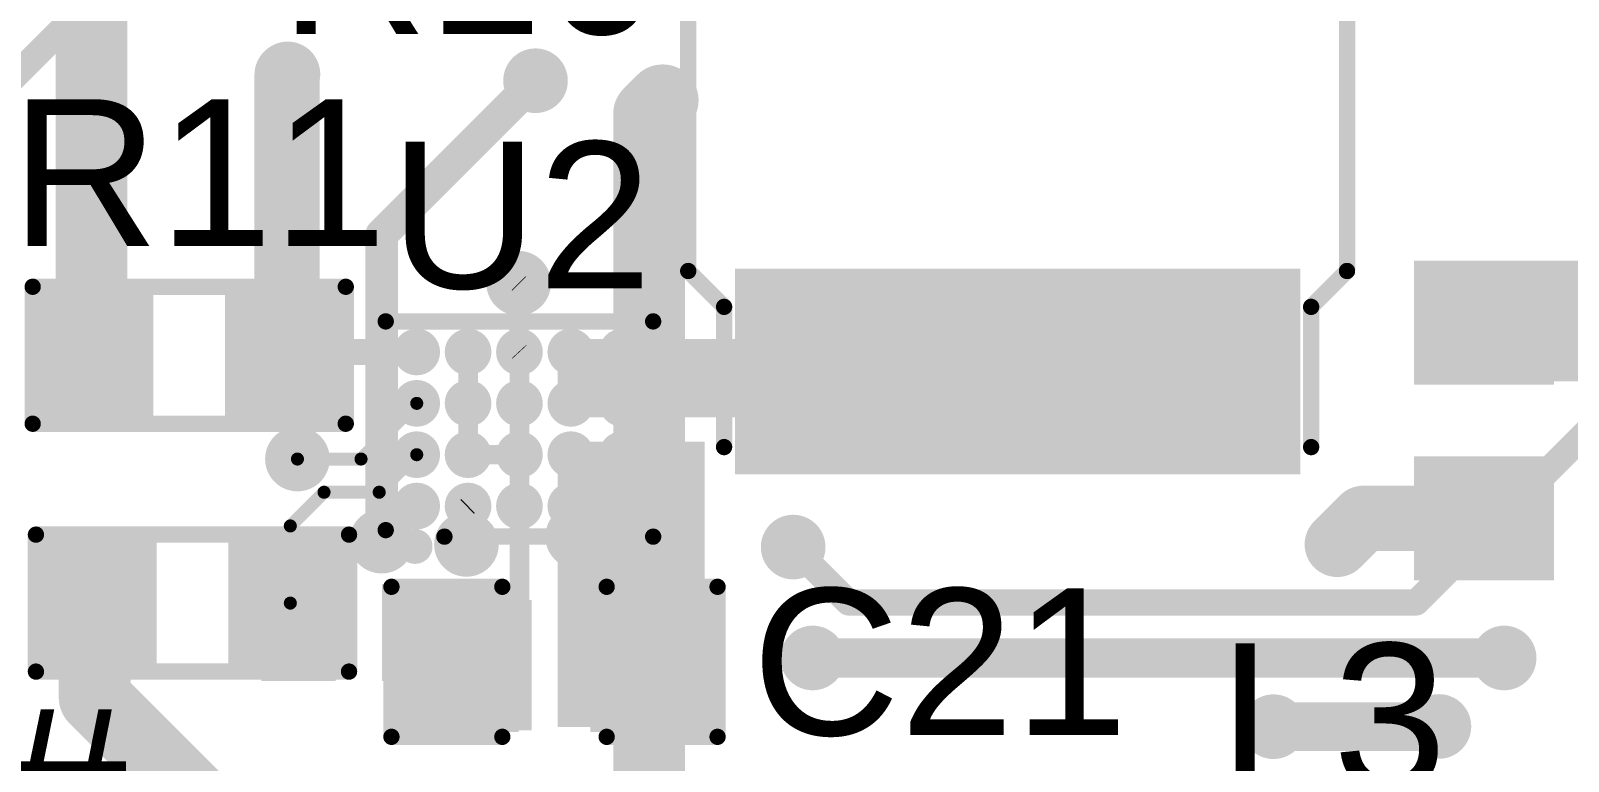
# Model space of a CAD drawing. Header units: millimetres. Extents: x -0.39 to 4.37, y -0.38 to 3.54.
# Drawn here: x 2.6272 to 3.0987, y 0.1733 to 0.3973 of the extents above; entities that cross this region are included whole.
import ezdxf

# ---------------------------------------------------------------- set-up
doc = ezdxf.new("R2010")
doc.units = ezdxf.units.MM
doc.header["$MEASUREMENT"] = 0
for name, color, linetype in [('BottomLayer', 5, 'Continuous'), ('BottomPaste', 16, 'Continuous'), ('BottomSolder', 6, 'Continuous'), ('TopLayer', 1, 'Continuous'), ('TopOverlay', 2, 'Continuous'), ('TopPaste', 8, 'Continuous'), ('TopSolder', 216, 'Continuous'), ('ViaHoleLayer', 16, 'Continuous')]:
    doc.layers.add(name, color=color, linetype=linetype)
doc.styles.add('Arial', font='', dxfattribs={"height": 0.2})
doc.styles.get('Arial').set_extended_font_data('Arial')

# ---------------------------------------------------------------- blocks, each defined once
blk = doc.blocks.new('FNR5040SR24NT_77')
at = {"layer": 'TopLayer'}
for points in [[(-0.10039, 0.08268), (-0.04528, 0.08268), (-0.04528, -0.08268), (-0.10039, -0.08268)], [(0.04528, 0.08268), (0.10039, 0.08268), (0.10039, -0.08268), (0.04528, -0.08268)]]:
    blk.add_hatch(color=1, dxfattribs=at).paths.add_polyline_path(points)
at = {"layer": 'TopPaste'}
for points in [[(-0.10039, 0.08268), (-0.04528, 0.08268), (-0.04528, -0.08268), (-0.10039, -0.08268)], [(0.04528, 0.08268), (0.10039, 0.08268), (0.10039, -0.08268), (0.04528, -0.08268)]]:
    blk.add_hatch(color=8, dxfattribs=at).paths.add_polyline_path(points)
at = {"layer": 'TopSolder'}
for points in [[(-0.10439, 0.08668), (-0.04128, 0.08668), (-0.04128, -0.08668), (-0.10439, -0.08668)], [(0.04128, 0.08668), (0.10439, 0.08668), (0.10439, -0.08668), (0.04128, -0.08668)]]:
    blk.add_hatch(color=216, dxfattribs=at).paths.add_polyline_path(points)
at = {"layer": 'TopOverlay', "const_width": 0.005}
for points in [[(-0.054, 0.09), (-0.043, 0.101)], [(0.042, 0.101), (-0.043, 0.101)], [(0.053, 0.09), (0.042, 0.101)], [(-0.054, 0.09), (-0.097, 0.09)], [(0.096, 0.09), (0.053, 0.09)], [(-0.054, -0.09), (-0.097, -0.09)], [(-0.043, -0.101), (-0.054, -0.09)], [(0.042, -0.101), (0.053, -0.09)], [(0.096, -0.09), (0.053, -0.09)], [(0.042, -0.101), (-0.043, -0.101)]]:
    blk.add_lwpolyline(points, dxfattribs=at)
at = {"layer": 'TopOverlay', "const_width": 0.0025}
for points in [[(-0.04425, 0.101, 1), (-0.04175, 0.101, 1)], [(-0.04425, 0.101, 1), (-0.04175, 0.101, 1)], [(0.04075, 0.101, 1), (0.04325, 0.101, 1)], [(0.04075, 0.101, 1), (0.04325, 0.101, 1)], [(-0.09825, 0.09, 1), (-0.09575, 0.09, 1)], [(-0.05525, 0.09, 1), (-0.05275, 0.09, 1)], [(-0.05525, 0.09, 1), (-0.05275, 0.09, 1)], [(0.05175, 0.09, 1), (0.05425, 0.09, 1)], [(0.05175, 0.09, 1), (0.05425, 0.09, 1)], [(0.09475, 0.09, 1), (0.09725, 0.09, 1)], [(-0.09825, -0.09, 1), (-0.09575, -0.09, 1)], [(-0.05525, -0.09, 1), (-0.05275, -0.09, 1)], [(-0.05525, -0.09, 1), (-0.05275, -0.09, 1)], [(0.05175, -0.09, 1), (0.05425, -0.09, 1)], [(0.05175, -0.09, 1), (0.05425, -0.09, 1)], [(0.09475, -0.09, 1), (0.09725, -0.09, 1)], [(-0.04425, -0.101, 1), (-0.04175, -0.101, 1)], [(-0.04425, -0.101, 1), (-0.04175, -0.101, 1)], [(0.04075, -0.101, 1), (0.04325, -0.101, 1)], [(0.04075, -0.101, 1), (0.04325, -0.101, 1)]]:
    blk.add_lwpolyline(points, format="xyb", close=True, dxfattribs=at)
blk = doc.blocks.new('SYR838PKC_90')
at = {"layer": 'TopLayer'}
h = blk.add_hatch(color=1, dxfattribs=at)
edge = h.paths.add_edge_path()
edge.add_arc((-0.02362, 0.0315), 0.005, 0, 360)
h = blk.add_hatch(color=1, dxfattribs=at)
edge = h.paths.add_edge_path()
edge.add_arc((-0.00787, 0.0315), 0.005, 0, 360)
h = blk.add_hatch(color=1, dxfattribs=at)
edge = h.paths.add_edge_path()
edge.add_arc((0.00787, 0.0315), 0.005, 0, 360)
h = blk.add_hatch(color=1, dxfattribs=at)
edge = h.paths.add_edge_path()
edge.add_arc((0.02362, 0.0315), 0.005, 0, 360)
h = blk.add_hatch(color=1, dxfattribs=at)
edge = h.paths.add_edge_path()
edge.add_arc((-0.02362, 0.01575), 0.005, 0, 360)
h = blk.add_hatch(color=1, dxfattribs=at)
edge = h.paths.add_edge_path()
edge.add_arc((-0.00787, 0.01575), 0.005, 0, 360)
h = blk.add_hatch(color=1, dxfattribs=at)
edge = h.paths.add_edge_path()
edge.add_arc((0.00787, 0.01575), 0.005, 0, 360)
h = blk.add_hatch(color=1, dxfattribs=at)
edge = h.paths.add_edge_path()
edge.add_arc((0.02362, 0.01575), 0.005, 0, 360)
h = blk.add_hatch(color=1, dxfattribs=at)
edge = h.paths.add_edge_path()
edge.add_arc((-0.02362, 0), 0.005, 0, 360)
h = blk.add_hatch(color=1, dxfattribs=at)
edge = h.paths.add_edge_path()
edge.add_arc((-0.00787, 0), 0.005, 0, 360)
h = blk.add_hatch(color=1, dxfattribs=at)
edge = h.paths.add_edge_path()
edge.add_arc((0.00787, 0), 0.005, 0, 360)
h = blk.add_hatch(color=1, dxfattribs=at)
edge = h.paths.add_edge_path()
edge.add_arc((0.02362, 0), 0.005, 0, 360)
h = blk.add_hatch(color=1, dxfattribs=at)
edge = h.paths.add_edge_path()
edge.add_arc((-0.02362, -0.01575), 0.005, 0, 360)
h = blk.add_hatch(color=1, dxfattribs=at)
edge = h.paths.add_edge_path()
edge.add_arc((-0.00787, -0.01575), 0.005, 0, 360)
h = blk.add_hatch(color=1, dxfattribs=at)
edge = h.paths.add_edge_path()
edge.add_arc((0.00787, -0.01575), 0.005, 0, 360)
h = blk.add_hatch(color=1, dxfattribs=at)
edge = h.paths.add_edge_path()
edge.add_arc((0.02362, -0.01575), 0.005, 0, 360)
h = blk.add_hatch(color=1, dxfattribs=at)
edge = h.paths.add_edge_path()
edge.add_arc((-0.02362, -0.0315), 0.005, 0, 360)
h = blk.add_hatch(color=1, dxfattribs=at)
edge = h.paths.add_edge_path()
edge.add_arc((-0.00787, -0.0315), 0.005, 0, 360)
h = blk.add_hatch(color=1, dxfattribs=at)
edge = h.paths.add_edge_path()
edge.add_arc((0.00787, -0.0315), 0.005, 0, 360)
h = blk.add_hatch(color=1, dxfattribs=at)
edge = h.paths.add_edge_path()
edge.add_arc((0.02362, -0.0315), 0.005, 0, 360)
at = {"layer": 'TopPaste'}
h = blk.add_hatch(color=8, dxfattribs=at)
edge = h.paths.add_edge_path()
edge.add_arc((-0.02362, 0.0315), 0.005, 0, 360)
h = blk.add_hatch(color=8, dxfattribs=at)
edge = h.paths.add_edge_path()
edge.add_arc((-0.00787, 0.0315), 0.005, 0, 360)
h = blk.add_hatch(color=8, dxfattribs=at)
edge = h.paths.add_edge_path()
edge.add_arc((0.00787, 0.0315), 0.005, 0, 360)
h = blk.add_hatch(color=8, dxfattribs=at)
edge = h.paths.add_edge_path()
edge.add_arc((0.02362, 0.0315), 0.005, 0, 360)
h = blk.add_hatch(color=8, dxfattribs=at)
edge = h.paths.add_edge_path()
edge.add_arc((-0.02362, 0.01575), 0.005, 0, 360)
h = blk.add_hatch(color=8, dxfattribs=at)
edge = h.paths.add_edge_path()
edge.add_arc((-0.00787, 0.01575), 0.005, 0, 360)
h = blk.add_hatch(color=8, dxfattribs=at)
edge = h.paths.add_edge_path()
edge.add_arc((0.00787, 0.01575), 0.005, 0, 360)
h = blk.add_hatch(color=8, dxfattribs=at)
edge = h.paths.add_edge_path()
edge.add_arc((0.02362, 0.01575), 0.005, 0, 360)
h = blk.add_hatch(color=8, dxfattribs=at)
edge = h.paths.add_edge_path()
edge.add_arc((-0.02362, 0), 0.005, 0, 360)
h = blk.add_hatch(color=8, dxfattribs=at)
edge = h.paths.add_edge_path()
edge.add_arc((-0.00787, 0), 0.005, 0, 360)
h = blk.add_hatch(color=8, dxfattribs=at)
edge = h.paths.add_edge_path()
edge.add_arc((0.00787, 0), 0.005, 0, 360)
h = blk.add_hatch(color=8, dxfattribs=at)
edge = h.paths.add_edge_path()
edge.add_arc((0.02362, 0), 0.005, 0, 360)
h = blk.add_hatch(color=8, dxfattribs=at)
edge = h.paths.add_edge_path()
edge.add_arc((-0.02362, -0.01575), 0.005, 0, 360)
h = blk.add_hatch(color=8, dxfattribs=at)
edge = h.paths.add_edge_path()
edge.add_arc((-0.00787, -0.01575), 0.005, 0, 360)
h = blk.add_hatch(color=8, dxfattribs=at)
edge = h.paths.add_edge_path()
edge.add_arc((0.00787, -0.01575), 0.005, 0, 360)
h = blk.add_hatch(color=8, dxfattribs=at)
edge = h.paths.add_edge_path()
edge.add_arc((0.02362, -0.01575), 0.005, 0, 360)
h = blk.add_hatch(color=8, dxfattribs=at)
edge = h.paths.add_edge_path()
edge.add_arc((-0.02362, -0.0315), 0.005, 0, 360)
h = blk.add_hatch(color=8, dxfattribs=at)
edge = h.paths.add_edge_path()
edge.add_arc((-0.00787, -0.0315), 0.005, 0, 360)
h = blk.add_hatch(color=8, dxfattribs=at)
edge = h.paths.add_edge_path()
edge.add_arc((0.00787, -0.0315), 0.005, 0, 360)
h = blk.add_hatch(color=8, dxfattribs=at)
edge = h.paths.add_edge_path()
edge.add_arc((0.02362, -0.0315), 0.005, 0, 360)
at = {"layer": 'TopSolder'}
h = blk.add_hatch(color=216, dxfattribs=at)
edge = h.paths.add_edge_path()
edge.add_arc((-0.02362, 0.0315), 0.00717, 0, 360)
h = blk.add_hatch(color=216, dxfattribs=at)
edge = h.paths.add_edge_path()
edge.add_arc((-0.00787, 0.0315), 0.00717, 0, 360)
h = blk.add_hatch(color=216, dxfattribs=at)
edge = h.paths.add_edge_path()
edge.add_arc((0.00787, 0.0315), 0.00717, 0, 360)
h = blk.add_hatch(color=216, dxfattribs=at)
edge = h.paths.add_edge_path()
edge.add_arc((0.02362, 0.0315), 0.00717, 0, 360)
h = blk.add_hatch(color=216, dxfattribs=at)
edge = h.paths.add_edge_path()
edge.add_arc((-0.02362, 0.01575), 0.00717, 0, 360)
h = blk.add_hatch(color=216, dxfattribs=at)
edge = h.paths.add_edge_path()
edge.add_arc((-0.00787, 0.01575), 0.00717, 0, 360)
h = blk.add_hatch(color=216, dxfattribs=at)
edge = h.paths.add_edge_path()
edge.add_arc((0.00787, 0.01575), 0.00717, 0, 360)
h = blk.add_hatch(color=216, dxfattribs=at)
edge = h.paths.add_edge_path()
edge.add_arc((0.02362, 0.01575), 0.00717, 0, 360)
h = blk.add_hatch(color=216, dxfattribs=at)
edge = h.paths.add_edge_path()
edge.add_arc((-0.02362, 0), 0.00717, 0, 360)
h = blk.add_hatch(color=216, dxfattribs=at)
edge = h.paths.add_edge_path()
edge.add_arc((-0.00787, 0), 0.00717, 0, 360)
h = blk.add_hatch(color=216, dxfattribs=at)
edge = h.paths.add_edge_path()
edge.add_arc((0.00787, 0), 0.00717, 0, 360)
h = blk.add_hatch(color=216, dxfattribs=at)
edge = h.paths.add_edge_path()
edge.add_arc((0.02362, 0), 0.00717, 0, 360)
h = blk.add_hatch(color=216, dxfattribs=at)
edge = h.paths.add_edge_path()
edge.add_arc((-0.02362, -0.01575), 0.00717, 0, 360)
h = blk.add_hatch(color=216, dxfattribs=at)
edge = h.paths.add_edge_path()
edge.add_arc((-0.00787, -0.01575), 0.00717, 0, 360)
h = blk.add_hatch(color=216, dxfattribs=at)
edge = h.paths.add_edge_path()
edge.add_arc((0.00787, -0.01575), 0.00717, 0, 360)
h = blk.add_hatch(color=216, dxfattribs=at)
edge = h.paths.add_edge_path()
edge.add_arc((0.02362, -0.01575), 0.00717, 0, 360)
h = blk.add_hatch(color=216, dxfattribs=at)
edge = h.paths.add_edge_path()
edge.add_arc((-0.02362, -0.0315), 0.00717, 0, 360)
h = blk.add_hatch(color=216, dxfattribs=at)
edge = h.paths.add_edge_path()
edge.add_arc((-0.00787, -0.0315), 0.00717, 0, 360)
h = blk.add_hatch(color=216, dxfattribs=at)
edge = h.paths.add_edge_path()
edge.add_arc((0.00787, -0.0315), 0.00717, 0, 360)
h = blk.add_hatch(color=216, dxfattribs=at)
edge = h.paths.add_edge_path()
edge.add_arc((0.02362, -0.0315), 0.00717, 0, 360)
at = {"layer": 'TopOverlay', "const_width": 0.005}
for points in [[(-0.031, 0.041), (0.033, 0.041)], [(0.033, 0.041), (0.033, -0.041)], [(-0.033, 0.023), (-0.033, -0.041)], [(-0.033, -0.041), (0.033, -0.041)]]:
    blk.add_lwpolyline(points, dxfattribs=at)
at = {"layer": 'TopOverlay'}
for points, const_width in [([(-0.03225, 0.041, 1), (-0.02975, 0.041, 1)], 0.0025), ([(0.03175, 0.041, 1), (0.03425, 0.041, 1)], 0.0025), ([(0.03175, 0.041, 1), (0.03425, 0.041, 1)], 0.0025), ([(-0.03459, 0.032, 1), (-0.03741, 0.032, 1)], 0.00787), ([(-0.03938, 0.032, 1), (-0.03545, 0.032, 1)], 0.00394), ([(-0.03655, 0.032, 1), (-0.03262, 0.032, 1)], 0.00394), ([(-0.03425, 0.023, 1), (-0.03175, 0.023, 1)], 0.0025), ([(-0.03425, -0.041, 1), (-0.03175, -0.041, 1)], 0.0025), ([(-0.03425, -0.041, 1), (-0.03175, -0.041, 1)], 0.0025), ([(0.03175, -0.041, 1), (0.03425, -0.041, 1)], 0.0025), ([(0.03175, -0.041, 1), (0.03425, -0.041, 1)], 0.0025)]:
    blk.add_lwpolyline(points, format="xyb", close=True, dxfattribs=dict(at, const_width=const_width))
blk = doc.blocks.new('RES0603_183')
at = {"layer": 'TopLayer'}
for points in [[(-0.015, 0.0175), (-0.015, -0.0175), (-0.045, -0.0175), (-0.045, 0.0175)], [(0.045, 0.0175), (0.045, -0.0175), (0.015, -0.0175), (0.015, 0.0175)]]:
    blk.add_hatch(color=1, dxfattribs=at).paths.add_polyline_path(points)
at = {"layer": 'TopPaste'}
for points in [[(-0.015, 0.0175), (-0.015, -0.0175), (-0.045, -0.0175), (-0.045, 0.0175)], [(0.045, 0.0175), (0.045, -0.0175), (0.015, -0.0175), (0.015, 0.0175)]]:
    blk.add_hatch(color=8, dxfattribs=at).paths.add_polyline_path(points)
at = {"layer": 'TopSolder'}
for points in [[(-0.011, 0.0215), (-0.011, -0.0215), (-0.049, -0.0215), (-0.049, 0.0215)], [(0.049, 0.0215), (0.049, -0.0215), (0.011, -0.0215), (0.011, 0.0215)]]:
    blk.add_hatch(color=216, dxfattribs=at).paths.add_polyline_path(points)
at = {"layer": 'TopOverlay', "const_width": 0.005}
for points in [[(-0.048, 0.021), (0.048, 0.021)], [(-0.048, -0.021), (-0.048, 0.021)], [(0.048, -0.021), (0.048, 0.021)], [(-0.048, -0.021), (0.048, -0.021)]]:
    blk.add_lwpolyline(points, dxfattribs=at)
at = {"layer": 'TopOverlay', "const_width": 0.0025}
for points in [[(-0.04925, 0.021, 1), (-0.04675, 0.021, 1)], [(-0.04925, 0.021, 1), (-0.04675, 0.021, 1)], [(0.04675, 0.021, 1), (0.04925, 0.021, 1)], [(0.04675, 0.021, 1), (0.04925, 0.021, 1)], [(-0.04925, -0.021, 1), (-0.04675, -0.021, 1)], [(-0.04925, -0.021, 1), (-0.04675, -0.021, 1)], [(0.04675, -0.021, 1), (0.04925, -0.021, 1)], [(0.04675, -0.021, 1), (0.04925, -0.021, 1)]]:
    blk.add_lwpolyline(points, format="xyb", close=True, dxfattribs=at)
blk = doc.blocks.new('RES0603_184')
at = {"layer": 'TopLayer'}
for points in [[(-0.015, 0.0175), (-0.015, -0.0175), (-0.045, -0.0175), (-0.045, 0.0175)], [(0.045, 0.0175), (0.045, -0.0175), (0.015, -0.0175), (0.015, 0.0175)]]:
    blk.add_hatch(color=1, dxfattribs=at).paths.add_polyline_path(points)
at = {"layer": 'TopPaste'}
for points in [[(-0.015, 0.0175), (-0.015, -0.0175), (-0.045, -0.0175), (-0.045, 0.0175)], [(0.045, 0.0175), (0.045, -0.0175), (0.015, -0.0175), (0.015, 0.0175)]]:
    blk.add_hatch(color=8, dxfattribs=at).paths.add_polyline_path(points)
at = {"layer": 'TopSolder'}
for points in [[(-0.011, 0.0215), (-0.011, -0.0215), (-0.049, -0.0215), (-0.049, 0.0215)], [(0.049, 0.0215), (0.049, -0.0215), (0.011, -0.0215), (0.011, 0.0215)]]:
    blk.add_hatch(color=216, dxfattribs=at).paths.add_polyline_path(points)
at = {"layer": 'TopOverlay', "const_width": 0.005}
for points in [[(-0.048, -0.021), (-0.048, 0.021)], [(-0.048, 0.021), (0.048, 0.021)], [(0.048, -0.021), (0.048, 0.021)], [(-0.048, -0.021), (0.048, -0.021)]]:
    blk.add_lwpolyline(points, dxfattribs=at)
at = {"layer": 'TopOverlay', "const_width": 0.0025}
for points in [[(-0.04925, 0.021, 1), (-0.04675, 0.021, 1)], [(-0.04925, 0.021, 1), (-0.04675, 0.021, 1)], [(0.04675, 0.021, 1), (0.04925, 0.021, 1)], [(0.04675, 0.021, 1), (0.04925, 0.021, 1)], [(-0.04925, -0.021, 1), (-0.04675, -0.021, 1)], [(-0.04925, -0.021, 1), (-0.04675, -0.021, 1)], [(0.04675, -0.021, 1), (0.04925, -0.021, 1)], [(0.04675, -0.021, 1), (0.04925, -0.021, 1)]]:
    blk.add_lwpolyline(points, format="xyb", close=True, dxfattribs=at)
blk = doc.blocks.new('C__0603_B_279')
at = {"layer": 'BottomLayer'}
for points in [[(-0.015, 0.0175), (-0.015, -0.0175), (-0.045, -0.0175), (-0.045, 0.0175)], [(0.045, 0.0175), (0.045, -0.0175), (0.015, -0.0175), (0.015, 0.0175)]]:
    blk.add_hatch(color=5, dxfattribs=at).paths.add_polyline_path(points)
at = {"layer": 'BottomPaste'}
for points in [[(-0.015, 0.0175), (-0.015, -0.0175), (-0.045, -0.0175), (-0.045, 0.0175)], [(0.045, 0.0175), (0.045, -0.0175), (0.015, -0.0175), (0.015, 0.0175)]]:
    blk.add_hatch(color=16, dxfattribs=at).paths.add_polyline_path(points)
at = {"layer": 'BottomSolder'}
for points in [[(-0.011, 0.0215), (-0.011, -0.0215), (-0.049, -0.0215), (-0.049, 0.0215)], [(0.049, 0.0215), (0.049, -0.0215), (0.011, -0.0215), (0.011, 0.0215)]]:
    blk.add_hatch(color=6, dxfattribs=at).paths.add_polyline_path(points)
blk = doc.blocks.new('C__0603_301')
at = {"layer": 'TopLayer'}
for points in [[(-0.045, -0.0175), (-0.045, 0.0175), (-0.015, 0.0175), (-0.015, -0.0175)], [(0.015, -0.0175), (0.015, 0.0175), (0.045, 0.0175), (0.045, -0.0175)]]:
    blk.add_hatch(color=1, dxfattribs=at).paths.add_polyline_path(points)
at = {"layer": 'TopPaste'}
for points in [[(-0.045, -0.0175), (-0.045, 0.0175), (-0.015, 0.0175), (-0.015, -0.0175)], [(0.015, -0.0175), (0.015, 0.0175), (0.045, 0.0175), (0.045, -0.0175)]]:
    blk.add_hatch(color=8, dxfattribs=at).paths.add_polyline_path(points)
at = {"layer": 'TopSolder'}
for points in [[(-0.049, -0.0215), (-0.049, 0.0215), (-0.011, 0.0215), (-0.011, -0.0215)], [(0.011, -0.0215), (0.011, 0.0215), (0.049, 0.0215), (0.049, -0.0215)]]:
    blk.add_hatch(color=216, dxfattribs=at).paths.add_polyline_path(points)
at = {"layer": 'TopOverlay', "const_width": 0.005}
for points in [[(-0.05, 0.023), (-0.016, 0.023)], [(-0.05, -0.023), (-0.05, 0.023)], [(0.016, 0.023), (0.05, 0.023)], [(0.05, -0.023), (0.05, 0.023)], [(-0.05, -0.023), (-0.016, -0.023)], [(0.016, -0.023), (0.05, -0.023)]]:
    blk.add_lwpolyline(points, dxfattribs=at)
at = {"layer": 'TopOverlay', "const_width": 0.0025}
for points in [[(-0.05125, 0.023, 1), (-0.04875, 0.023, 1)], [(-0.05125, 0.023, 1), (-0.04875, 0.023, 1)], [(-0.01725, 0.023, 1), (-0.01475, 0.023, 1)], [(0.01475, 0.023, 1), (0.01725, 0.023, 1)], [(0.04875, 0.023, 1), (0.05125, 0.023, 1)], [(0.04875, 0.023, 1), (0.05125, 0.023, 1)], [(-0.05125, -0.023, 1), (-0.04875, -0.023, 1)], [(-0.05125, -0.023, 1), (-0.04875, -0.023, 1)], [(-0.01725, -0.023, 1), (-0.01475, -0.023, 1)], [(0.01475, -0.023, 1), (0.01725, -0.023, 1)], [(0.04875, -0.023, 1), (0.05125, -0.023, 1)], [(0.04875, -0.023, 1), (0.05125, -0.023, 1)]]:
    blk.add_lwpolyline(points, format="xyb", close=True, dxfattribs=at)
blk = doc.blocks.new('C__0402_B_311')
at = {"layer": 'BottomLayer'}
for points in [[(-0.0095, 0.0125), (-0.0095, -0.0125), (-0.0275, -0.0125), (-0.0275, 0.0125)], [(0.0275, 0.0125), (0.0275, -0.0125), (0.0095, -0.0125), (0.0095, 0.0125)]]:
    blk.add_hatch(color=5, dxfattribs=at).paths.add_polyline_path(points)
at = {"layer": 'BottomPaste'}
for points in [[(-0.0095, 0.0125), (-0.0095, -0.0125), (-0.0275, -0.0125), (-0.0275, 0.0125)], [(0.0275, 0.0125), (0.0275, -0.0125), (0.0095, -0.0125), (0.0095, 0.0125)]]:
    blk.add_hatch(color=16, dxfattribs=at).paths.add_polyline_path(points)
at = {"layer": 'BottomSolder'}
for points in [[(-0.00714, 0.01486), (-0.00714, -0.01486), (-0.02986, -0.01486), (-0.02986, 0.01486)], [(0.02986, 0.01486), (0.02986, -0.01486), (0.00714, -0.01486), (0.00714, 0.01486)]]:
    blk.add_hatch(color=6, dxfattribs=at).paths.add_polyline_path(points)

msp = doc.modelspace()

# ---------------------------------------------------------------- hatches: boundary and pattern name
at = {"layer": 'BottomLayer'}
h = msp.add_hatch(color=5, dxfattribs=at)
edge = h.paths.add_edge_path()
edge.add_arc((2.706, 0.384), 0.00591, 0, 360)
h = msp.add_hatch(color=5, dxfattribs=at)
edge = h.paths.add_edge_path()
edge.add_arc((2.782, 0.382), 0.00591, 0, 360)
h = msp.add_hatch(color=5, dxfattribs=at)
edge = h.paths.add_edge_path()
edge.add_arc((2.821, 0.376), 0.00591, 0, 360)
h = msp.add_hatch(color=5, dxfattribs=at)
edge = h.paths.add_edge_path()
edge.add_arc((2.77682, 0.31991), 0.00591, 0, 360)
msp.add_hatch(color=5, dxfattribs=at).paths.add_polyline_path([(3.05282, 0.28982), (3.15082, 0.28982), (3.15082, 0.32682), (3.05282, 0.32682)])
h = msp.add_hatch(color=5, dxfattribs=at)
edge = h.paths.add_edge_path()
edge.add_arc((2.709, 0.266), 0.00591, 0, 360)
h = msp.add_hatch(color=5, dxfattribs=at)
edge = h.paths.add_edge_path()
edge.add_arc((2.73482, 0.24082), 0.00591, 0, 360)
h = msp.add_hatch(color=5, dxfattribs=at)
edge = h.paths.add_edge_path()
edge.add_arc((2.76082, 0.23982), 0.00591, 0, 360)
h = msp.add_hatch(color=5, dxfattribs=at)
edge = h.paths.add_edge_path()
edge.add_arc((2.79492, 0.2422), 0.00591, 0, 360)
h = msp.add_hatch(color=5, dxfattribs=at)
edge = h.paths.add_edge_path()
edge.add_arc((3.02782, 0.23982), 0.00591, 0, 360)
h = msp.add_hatch(color=5, dxfattribs=at)
edge = h.paths.add_edge_path()
edge.add_arc((2.861, 0.239), 0.00591, 0, 360)
h = msp.add_hatch(color=5, dxfattribs=at)
edge = h.paths.add_edge_path()
edge.add_arc((2.70882, 0.20901), 0.00591, 0, 360)
h = msp.add_hatch(color=5, dxfattribs=at)
edge = h.paths.add_edge_path()
edge.add_arc((2.867, 0.205), 0.00591, 0, 360)
h = msp.add_hatch(color=5, dxfattribs=at)
edge = h.paths.add_edge_path()
edge.add_arc((3.079, 0.205), 0.00591, 0, 360)
h = msp.add_hatch(color=5, dxfattribs=at)
edge = h.paths.add_edge_path()
edge.add_arc((2.64682, 0.19282), 0.00591, 0, 360)
h = msp.add_hatch(color=5, dxfattribs=at)
edge = h.paths.add_edge_path()
edge.add_arc((2.76582, 0.18982), 0.00591, 0, 360)
h = msp.add_hatch(color=5, dxfattribs=at)
edge = h.paths.add_edge_path()
edge.add_arc((3.00827, 0.18393), 0.00591, 0, 360)
h = msp.add_hatch(color=5, dxfattribs=at)
edge = h.paths.add_edge_path()
edge.add_arc((3.059, 0.184), 0.00591, 0, 360)
at = {"layer": 'BottomSolder'}
h = msp.add_hatch(color=6, dxfattribs=at)
edge = h.paths.add_edge_path()
edge.add_arc((2.706, 0.384), 0.00991, 0, 360)
h = msp.add_hatch(color=6, dxfattribs=at)
edge = h.paths.add_edge_path()
edge.add_arc((2.782, 0.382), 0.00991, 0, 360)
h = msp.add_hatch(color=6, dxfattribs=at)
edge = h.paths.add_edge_path()
edge.add_arc((2.821, 0.376), 0.00991, 0, 360)
h = msp.add_hatch(color=6, dxfattribs=at)
edge = h.paths.add_edge_path()
edge.add_arc((2.77682, 0.31991), 0.00991, 0, 360)
h = msp.add_hatch(color=6, dxfattribs=at)
edge = h.paths.add_edge_path()
edge.add_arc((2.709, 0.266), 0.00991, 0, 360)
h = msp.add_hatch(color=6, dxfattribs=at)
edge = h.paths.add_edge_path()
edge.add_arc((2.73482, 0.24082), 0.00991, 0, 360)
h = msp.add_hatch(color=6, dxfattribs=at)
edge = h.paths.add_edge_path()
edge.add_arc((2.79492, 0.2422), 0.00991, 0, 360)
h = msp.add_hatch(color=6, dxfattribs=at)
edge = h.paths.add_edge_path()
edge.add_arc((2.76082, 0.23982), 0.00991, 0, 360)
h = msp.add_hatch(color=6, dxfattribs=at)
edge = h.paths.add_edge_path()
edge.add_arc((2.861, 0.239), 0.00991, 0, 360)
h = msp.add_hatch(color=6, dxfattribs=at)
edge = h.paths.add_edge_path()
edge.add_arc((3.02782, 0.23982), 0.00991, 0, 360)
h = msp.add_hatch(color=6, dxfattribs=at)
edge = h.paths.add_edge_path()
edge.add_arc((2.70882, 0.20901), 0.00991, 0, 360)
h = msp.add_hatch(color=6, dxfattribs=at)
edge = h.paths.add_edge_path()
edge.add_arc((2.867, 0.205), 0.00991, 0, 360)
h = msp.add_hatch(color=6, dxfattribs=at)
edge = h.paths.add_edge_path()
edge.add_arc((3.079, 0.205), 0.00991, 0, 360)
h = msp.add_hatch(color=6, dxfattribs=at)
edge = h.paths.add_edge_path()
edge.add_arc((2.64682, 0.19282), 0.00991, 0, 360)
h = msp.add_hatch(color=6, dxfattribs=at)
edge = h.paths.add_edge_path()
edge.add_arc((2.76582, 0.18982), 0.00991, 0, 360)
h = msp.add_hatch(color=6, dxfattribs=at)
edge = h.paths.add_edge_path()
edge.add_arc((3.00827, 0.18393), 0.00991, 0, 360)
h = msp.add_hatch(color=6, dxfattribs=at)
edge = h.paths.add_edge_path()
edge.add_arc((3.059, 0.184), 0.00991, 0, 360)
at = {"layer": 'TopLayer'}
h = msp.add_hatch(color=1, dxfattribs=at)
edge = h.paths.add_edge_path()
edge.add_arc((2.706, 0.384), 0.00591, 0, 360)
h = msp.add_hatch(color=1, dxfattribs=at)
edge = h.paths.add_edge_path()
edge.add_arc((2.782, 0.382), 0.00591, 0, 360)
h = msp.add_hatch(color=1, dxfattribs=at)
edge = h.paths.add_edge_path()
edge.add_arc((2.821, 0.376), 0.00591, 0, 360)
h = msp.add_hatch(color=1, dxfattribs=at)
edge = h.paths.add_edge_path()
edge.add_arc((2.77682, 0.31991), 0.00591, 0, 360)
for points in [[(2.78882, 0.27882), (3.00982, 0.27882), (3.00982, 0.30282), (2.78882, 0.30282)], [(2.78882, 0.27133), (2.78882, 0.18382), (2.83382, 0.18382), (2.83382, 0.27133)], [(2.74182, 0.18282), (2.78082, 0.18282), (2.78082, 0.22282), (2.74182, 0.22282)]]:
    msp.add_hatch(color=1, dxfattribs=at).paths.add_polyline_path(points)
h = msp.add_hatch(color=1, dxfattribs=at)
edge = h.paths.add_edge_path()
edge.add_arc((2.709, 0.266), 0.00591, 0, 360)
h = msp.add_hatch(color=1, dxfattribs=at)
edge = h.paths.add_edge_path()
edge.add_arc((2.73482, 0.24082), 0.00591, 0, 360)
h = msp.add_hatch(color=1, dxfattribs=at)
edge = h.paths.add_edge_path()
edge.add_arc((2.76082, 0.23982), 0.00591, 0, 360)
h = msp.add_hatch(color=1, dxfattribs=at)
edge = h.paths.add_edge_path()
edge.add_arc((2.79492, 0.2422), 0.00591, 0, 360)
h = msp.add_hatch(color=1, dxfattribs=at)
edge = h.paths.add_edge_path()
edge.add_arc((3.02782, 0.23982), 0.00591, 0, 360)
h = msp.add_hatch(color=1, dxfattribs=at)
edge = h.paths.add_edge_path()
edge.add_arc((2.861, 0.239), 0.00591, 0, 360)
h = msp.add_hatch(color=1, dxfattribs=at)
edge = h.paths.add_edge_path()
edge.add_arc((2.70882, 0.20901), 0.00591, 0, 360)
h = msp.add_hatch(color=1, dxfattribs=at)
edge = h.paths.add_edge_path()
edge.add_arc((2.867, 0.205), 0.00591, 0, 360)
h = msp.add_hatch(color=1, dxfattribs=at)
edge = h.paths.add_edge_path()
edge.add_arc((3.079, 0.205), 0.00591, 0, 360)
h = msp.add_hatch(color=1, dxfattribs=at)
edge = h.paths.add_edge_path()
edge.add_arc((2.64682, 0.19282), 0.00591, 0, 360)
h = msp.add_hatch(color=1, dxfattribs=at)
edge = h.paths.add_edge_path()
edge.add_arc((2.76582, 0.18982), 0.00591, 0, 360)
h = msp.add_hatch(color=1, dxfattribs=at)
edge = h.paths.add_edge_path()
edge.add_arc((3.00827, 0.18393), 0.00591, 0, 360)
h = msp.add_hatch(color=1, dxfattribs=at)
edge = h.paths.add_edge_path()
edge.add_arc((3.059, 0.184), 0.00591, 0, 360)
at = {"layer": 'TopSolder'}
h = msp.add_hatch(color=216, dxfattribs=at)
edge = h.paths.add_edge_path()
edge.add_arc((2.706, 0.384), 0.00991, 0, 360)
h = msp.add_hatch(color=216, dxfattribs=at)
edge = h.paths.add_edge_path()
edge.add_arc((2.782, 0.382), 0.00991, 0, 360)
h = msp.add_hatch(color=216, dxfattribs=at)
edge = h.paths.add_edge_path()
edge.add_arc((2.821, 0.376), 0.00991, 0, 360)
h = msp.add_hatch(color=216, dxfattribs=at)
edge = h.paths.add_edge_path()
edge.add_arc((2.77682, 0.31991), 0.00991, 0, 360)
h = msp.add_hatch(color=216, dxfattribs=at)
edge = h.paths.add_edge_path()
edge.add_arc((2.709, 0.266), 0.00991, 0, 360)
h = msp.add_hatch(color=216, dxfattribs=at)
edge = h.paths.add_edge_path()
edge.add_arc((2.73482, 0.24082), 0.00991, 0, 360)
h = msp.add_hatch(color=216, dxfattribs=at)
edge = h.paths.add_edge_path()
edge.add_arc((2.79492, 0.2422), 0.00991, 0, 360)
h = msp.add_hatch(color=216, dxfattribs=at)
edge = h.paths.add_edge_path()
edge.add_arc((2.76082, 0.23982), 0.00991, 0, 360)
h = msp.add_hatch(color=216, dxfattribs=at)
edge = h.paths.add_edge_path()
edge.add_arc((2.861, 0.239), 0.00991, 0, 360)
h = msp.add_hatch(color=216, dxfattribs=at)
edge = h.paths.add_edge_path()
edge.add_arc((3.02782, 0.23982), 0.00991, 0, 360)
h = msp.add_hatch(color=216, dxfattribs=at)
edge = h.paths.add_edge_path()
edge.add_arc((2.70882, 0.20901), 0.00991, 0, 360)
h = msp.add_hatch(color=216, dxfattribs=at)
edge = h.paths.add_edge_path()
edge.add_arc((2.867, 0.205), 0.00991, 0, 360)
h = msp.add_hatch(color=216, dxfattribs=at)
edge = h.paths.add_edge_path()
edge.add_arc((3.079, 0.205), 0.00991, 0, 360)
h = msp.add_hatch(color=216, dxfattribs=at)
edge = h.paths.add_edge_path()
edge.add_arc((2.64682, 0.19282), 0.00991, 0, 360)
h = msp.add_hatch(color=216, dxfattribs=at)
edge = h.paths.add_edge_path()
edge.add_arc((2.76582, 0.18982), 0.00991, 0, 360)
h = msp.add_hatch(color=216, dxfattribs=at)
edge = h.paths.add_edge_path()
edge.add_arc((3.00827, 0.18393), 0.00991, 0, 360)
h = msp.add_hatch(color=216, dxfattribs=at)
edge = h.paths.add_edge_path()
edge.add_arc((3.059, 0.184), 0.00991, 0, 360)
at = {"layer": 'ViaHoleLayer'}
h = msp.add_hatch(color=16, dxfattribs=at)
edge = h.paths.add_edge_path()
edge.add_arc((2.706, 0.384), 0.00394, 0, 360)
h = msp.add_hatch(color=16, dxfattribs=at)
edge = h.paths.add_edge_path()
edge.add_arc((2.782, 0.382), 0.00394, 0, 360)
h = msp.add_hatch(color=16, dxfattribs=at)
edge = h.paths.add_edge_path()
edge.add_arc((2.821, 0.376), 0.00394, 0, 360)
h = msp.add_hatch(color=16, dxfattribs=at)
edge = h.paths.add_edge_path()
edge.add_arc((2.77682, 0.31991), 0.00394, 0, 360)
h = msp.add_hatch(color=16, dxfattribs=at)
edge = h.paths.add_edge_path()
edge.add_arc((2.709, 0.266), 0.00394, 0, 360)
h = msp.add_hatch(color=16, dxfattribs=at)
edge = h.paths.add_edge_path()
edge.add_arc((2.79492, 0.2422), 0.00394, 0, 360)
h = msp.add_hatch(color=16, dxfattribs=at)
edge = h.paths.add_edge_path()
edge.add_arc((2.73482, 0.24082), 0.00394, 0, 360)
h = msp.add_hatch(color=16, dxfattribs=at)
edge = h.paths.add_edge_path()
edge.add_arc((2.76082, 0.23982), 0.00394, 0, 360)
h = msp.add_hatch(color=16, dxfattribs=at)
edge = h.paths.add_edge_path()
edge.add_arc((2.861, 0.239), 0.00394, 0, 360)
h = msp.add_hatch(color=16, dxfattribs=at)
edge = h.paths.add_edge_path()
edge.add_arc((3.02782, 0.23982), 0.00394, 0, 360)
h = msp.add_hatch(color=16, dxfattribs=at)
edge = h.paths.add_edge_path()
edge.add_arc((2.70882, 0.20901), 0.00394, 0, 360)
h = msp.add_hatch(color=16, dxfattribs=at)
edge = h.paths.add_edge_path()
edge.add_arc((2.867, 0.205), 0.00394, 0, 360)
h = msp.add_hatch(color=16, dxfattribs=at)
edge = h.paths.add_edge_path()
edge.add_arc((3.079, 0.205), 0.00394, 0, 360)
h = msp.add_hatch(color=16, dxfattribs=at)
edge = h.paths.add_edge_path()
edge.add_arc((2.64682, 0.19282), 0.00394, 0, 360)
h = msp.add_hatch(color=16, dxfattribs=at)
edge = h.paths.add_edge_path()
edge.add_arc((2.76582, 0.18982), 0.00394, 0, 360)
h = msp.add_hatch(color=16, dxfattribs=at)
edge = h.paths.add_edge_path()
edge.add_arc((3.00827, 0.18393), 0.00394, 0, 360)
h = msp.add_hatch(color=16, dxfattribs=at)
edge = h.paths.add_edge_path()
edge.add_arc((3.059, 0.184), 0.00394, 0, 360)

# ---------------------------------------------------------------- linework, layer by layer
at = {"layer": 'BottomLayer'}
for points, const_width in [([(2.599, 0.36), (2.64882, 0.40982)], 0.008), ([(2.73482, 0.33482), (2.782, 0.382)], 0.01), ([(2.81682, 0.37182), (2.821, 0.376)], 0.022), ([(2.81682, 0.06082), (2.81682, 0.37182)], 0.022), ([(2.73482, 0.24082), (2.73482, 0.33482)], 0.01), ([(3.02782, 0.23982), (3.03582, 0.24782)], 0.02), ([(3.03582, 0.24782), (3.07282, 0.24782)], 0.02), ([(2.70932, 0.20951), (2.70932, 0.21282)], 0.01), ([(2.74632, 0.20932), (2.74632, 0.21282)], 0.01), ([(2.70882, 0.20901), (2.70932, 0.20951)], 0.01), ([(2.74632, 0.20932), (2.76582, 0.18982)], 0.01), ([(2.867, 0.205), (3.079, 0.205)], 0.012)]:
    msp.add_lwpolyline(points, dxfattribs=dict(at, const_width=const_width))
for points, const_width in [([(2.7795, 0.382, 1), (2.7845, 0.382, 1)], 0.005), ([(2.8155, 0.376, 1), (2.8265, 0.376, 1)], 0.011), ([(2.81132, 0.37182, 1), (2.82232, 0.37182, 1)], 0.011), ([(2.81132, 0.37182, 1), (2.82232, 0.37182, 1)], 0.011), ([(2.73232, 0.33482, 1), (2.73732, 0.33482, 1)], 0.005), ([(2.73232, 0.33482, 1), (2.73732, 0.33482, 1)], 0.005), ([(3.03082, 0.24782, 1), (3.04082, 0.24782, 1)], 0.01), ([(3.03082, 0.24782, 1), (3.04082, 0.24782, 1)], 0.01), ([(3.06782, 0.24782, 1), (3.07782, 0.24782, 1)], 0.01), ([(2.73232, 0.24082, 1), (2.73732, 0.24082, 1)], 0.005), ([(3.02282, 0.23982, 1), (3.03282, 0.23982, 1)], 0.01), ([(2.70682, 0.21282, 1), (2.71182, 0.21282, 1)], 0.005), ([(2.74382, 0.21282, 1), (2.74882, 0.21282, 1)], 0.005), ([(2.70632, 0.20901, 1), (2.71132, 0.20901, 1)], 0.005), ([(2.70682, 0.20951, 1), (2.71182, 0.20951, 1)], 0.005), ([(2.70682, 0.20951, 1), (2.71182, 0.20951, 1)], 0.005), ([(2.74382, 0.20932, 1), (2.74882, 0.20932, 1)], 0.005), ([(2.74382, 0.20932, 1), (2.74882, 0.20932, 1)], 0.005), ([(2.864, 0.205, 1), (2.87, 0.205, 1)], 0.006), ([(3.076, 0.205, 1), (3.082, 0.205, 1)], 0.006), ([(2.76332, 0.18982, 1), (2.76832, 0.18982, 1)], 0.005)]:
    msp.add_lwpolyline(points, format="xyb", close=True, dxfattribs=dict(at, const_width=const_width))
at = {"layer": 'TopLayer'}
for points, const_width in [([(2.64582, 0.29782), (2.64582, 0.40982)], 0.022), ([(2.70582, 0.38382), (2.706, 0.384)], 0.02), ([(2.70582, 0.29782), (2.70582, 0.38382)], 0.02), ([(2.77682, 0.31991), (2.77695, 0.31978)], 0.006), ([(2.77695, 0.29895), (2.77695, 0.31978)], 0.006), ([(2.70582, 0.29782), (2.70682, 0.29882)], 0.012), ([(2.70682, 0.29882), (2.74558, 0.29882)], 0.008), ([(2.76133, 0.28307), (2.76133, 0.29882)], 0.006), ([(2.77695, 0.29895), (2.77707, 0.29882)], 0.006), ([(2.77707, 0.28307), (2.77707, 0.29882)], 0.006), ([(2.7285, 0.266), (2.74558, 0.28307)], 0.004), ([(2.76133, 0.26733), (2.76133, 0.28307)], 0.006), ([(2.77707, 0.26733), (2.77707, 0.28307)], 0.006), ([(3.052, 0.222), (3.11307, 0.28307)], 0.008), ([(2.73407, 0.25582), (2.74558, 0.26733)], 0.004), ([(2.76133, 0.26733), (2.77707, 0.26733)], 0.006), ([(2.77707, 0.25158), (2.77707, 0.26733)], 0.006), ([(2.709, 0.266), (2.7285, 0.266)], 0.004), ([(2.70682, 0.24549), (2.71716, 0.25582)], 0.004), ([(2.71716, 0.25582), (2.73407, 0.25582)], 0.004), ([(2.73482, 0.24082), (2.74558, 0.25158)], 0.006), ([(2.76107, 0.25133), (2.76133, 0.25158)], 0.006), ([(2.77707, 0.19082), (2.77707, 0.25158)], 0.006), ([(2.76107, 0.24007), (2.76107, 0.25133)], 0.006), ([(2.70682, 0.22182), (2.70682, 0.24549)], 0.004), ([(2.861, 0.239), (2.878, 0.222)], 0.008), ([(2.64682, 0.19282), (2.64682, 0.22182)], 0.022), ([(2.878, 0.222), (3.052, 0.222)], 0.008), ([(2.64682, 0.19282), (2.68282, 0.15682)], 0.022), ([(3.00827, 0.18393), (3.059, 0.18393)], 0.015), ([(3.0082, 0.18393), (3.00827, 0.18393)], 0.012)]:
    msp.add_lwpolyline(points, dxfattribs=dict(at, const_width=const_width))
for points, const_width in [([(2.70082, 0.38382, 1), (2.71082, 0.38382, 1)], 0.01), ([(2.70082, 0.38382, 1), (2.71082, 0.38382, 1)], 0.01), ([(2.701, 0.384, 1), (2.711, 0.384, 1)], 0.01), ([(2.77532, 0.31991, 1), (2.77832, 0.31991, 1)], 0.003), ([(2.77545, 0.31978, 1), (2.77845, 0.31978, 1)], 0.003), ([(2.77545, 0.31978, 1), (2.77845, 0.31978, 1)], 0.003), ([(2.64032, 0.29782, 1), (2.65132, 0.29782, 1)], 0.011), ([(2.70082, 0.29782, 1), (2.71082, 0.29782, 1)], 0.01), ([(2.70282, 0.29782, 1), (2.70882, 0.29782, 1)], 0.006), ([(2.70382, 0.29882, 1), (2.70982, 0.29882, 1)], 0.006), ([(2.70482, 0.29882, 1), (2.70882, 0.29882, 1)], 0.004), ([(2.74358, 0.29882, 1), (2.74758, 0.29882, 1)], 0.004), ([(2.75983, 0.29882, 1), (2.76283, 0.29882, 1)], 0.003), ([(2.77545, 0.29895, 1), (2.77845, 0.29895, 1)], 0.003), ([(2.77545, 0.29895, 1), (2.77845, 0.29895, 1)], 0.003), ([(2.77557, 0.29882, 1), (2.77857, 0.29882, 1)], 0.003), ([(2.77557, 0.29882, 1), (2.77857, 0.29882, 1)], 0.003), ([(2.74458, 0.28307, 1), (2.74658, 0.28307, 1)], 0.002), ([(2.75983, 0.28307, 1), (2.76283, 0.28307, 1)], 0.003), ([(2.75983, 0.28307, 1), (2.76283, 0.28307, 1)], 0.003), ([(2.77557, 0.28307, 1), (2.77857, 0.28307, 1)], 0.003), ([(2.77557, 0.28307, 1), (2.77857, 0.28307, 1)], 0.003), ([(2.74458, 0.26733, 1), (2.74658, 0.26733, 1)], 0.002), ([(2.75983, 0.26733, 1), (2.76283, 0.26733, 1)], 0.003), ([(2.75983, 0.26733, 1), (2.76283, 0.26733, 1)], 0.003), ([(2.77557, 0.26733, 1), (2.77857, 0.26733, 1)], 0.003), ([(2.77557, 0.26733, 1), (2.77857, 0.26733, 1)], 0.003), ([(2.77557, 0.26733, 1), (2.77857, 0.26733, 1)], 0.003), ([(2.708, 0.266, 1), (2.71, 0.266, 1)], 0.002), ([(2.7275, 0.266, 1), (2.7295, 0.266, 1)], 0.002), ([(2.7275, 0.266, 1), (2.7295, 0.266, 1)], 0.002), ([(2.71616, 0.25582, 1), (2.71816, 0.25582, 1)], 0.002), ([(2.71616, 0.25582, 1), (2.71816, 0.25582, 1)], 0.002), ([(2.73307, 0.25582, 1), (2.73507, 0.25582, 1)], 0.002), ([(2.73307, 0.25582, 1), (2.73507, 0.25582, 1)], 0.002), ([(2.74408, 0.25158, 1), (2.74708, 0.25158, 1)], 0.003), ([(2.75983, 0.25158, 1), (2.76283, 0.25158, 1)], 0.003), ([(2.77557, 0.25158, 1), (2.77857, 0.25158, 1)], 0.003), ([(2.77557, 0.25158, 1), (2.77857, 0.25158, 1)], 0.003), ([(2.75957, 0.25133, 1), (2.76257, 0.25133, 1)], 0.003), ([(2.75957, 0.25133, 1), (2.76257, 0.25133, 1)], 0.003), ([(2.70582, 0.24549, 1), (2.70782, 0.24549, 1)], 0.002), ([(2.70582, 0.24549, 1), (2.70782, 0.24549, 1)], 0.002), ([(2.73332, 0.24082, 1), (2.73632, 0.24082, 1)], 0.003), ([(2.75957, 0.24007, 1), (2.76257, 0.24007, 1)], 0.003), ([(2.859, 0.239, 1), (2.863, 0.239, 1)], 0.004), ([(2.64132, 0.22182, 1), (2.65232, 0.22182, 1)], 0.011), ([(2.70582, 0.22182, 1), (2.70782, 0.22182, 1)], 0.002), ([(2.876, 0.222, 1), (2.88, 0.222, 1)], 0.004), ([(2.876, 0.222, 1), (2.88, 0.222, 1)], 0.004), ([(3.05, 0.222, 1), (3.054, 0.222, 1)], 0.004), ([(3.05, 0.222, 1), (3.054, 0.222, 1)], 0.004), ([(2.64132, 0.19282, 1), (2.65232, 0.19282, 1)], 0.011), ([(2.64132, 0.19282, 1), (2.65232, 0.19282, 1)], 0.011), ([(2.77557, 0.19082, 1), (2.77857, 0.19082, 1)], 0.003), ([(3.00452, 0.18393, 1), (3.01202, 0.18393, 1)], 0.0075), ([(3.0052, 0.18393, 1), (3.0112, 0.18393, 1)], 0.006), ([(3.00527, 0.18393, 1), (3.01127, 0.18393, 1)], 0.006), ([(3.05525, 0.18393, 1), (3.06275, 0.18393, 1)], 0.0075)]:
    msp.add_lwpolyline(points, format="xyb", close=True, dxfattribs=dict(at, const_width=const_width))

# ---------------------------------------------------------------- block references
for name, p, rotation in [('FNR5040SR24NT_77', (2.92982, 0.36566), 270), ('C__0603_B_279', (3.07282, 0.27782), 90), ('SYR838PKC_90', (2.77707, 0.2752), 90)]:
    msp.add_blockref(name, p, dxfattribs=dict(rotation=rotation))
for name, p in [('RES0603_184', (2.67582, 0.29782)), ('RES0603_183', (2.67682, 0.22182)), ('C__0402_B_311', (2.72782, 0.21282)), ('C__0603_301', (2.78782, 0.20382))]:
    msp.add_blockref(name, p)

# ---------------------------------------------------------------- texts
at = {"layer": 'TopOverlay', "style": 'Arial'}
for s, p in [('R16', (2.70359, 0.39633)), ('R11', (2.62109, 0.33133)), ('U2', (2.73733, 0.31833)), ('C21', (2.84834, 0.18133)), ('L3', (2.99151, 0.16451))]:
    msp.add_text(s, height=0.045, dxfattribs=at).set_placement(p)
msp.add_text('#', height=0.055, rotation=180, dxfattribs=at).set_placement((2.65682, 0.18923))

doc.saveas('drawing.dxf')
